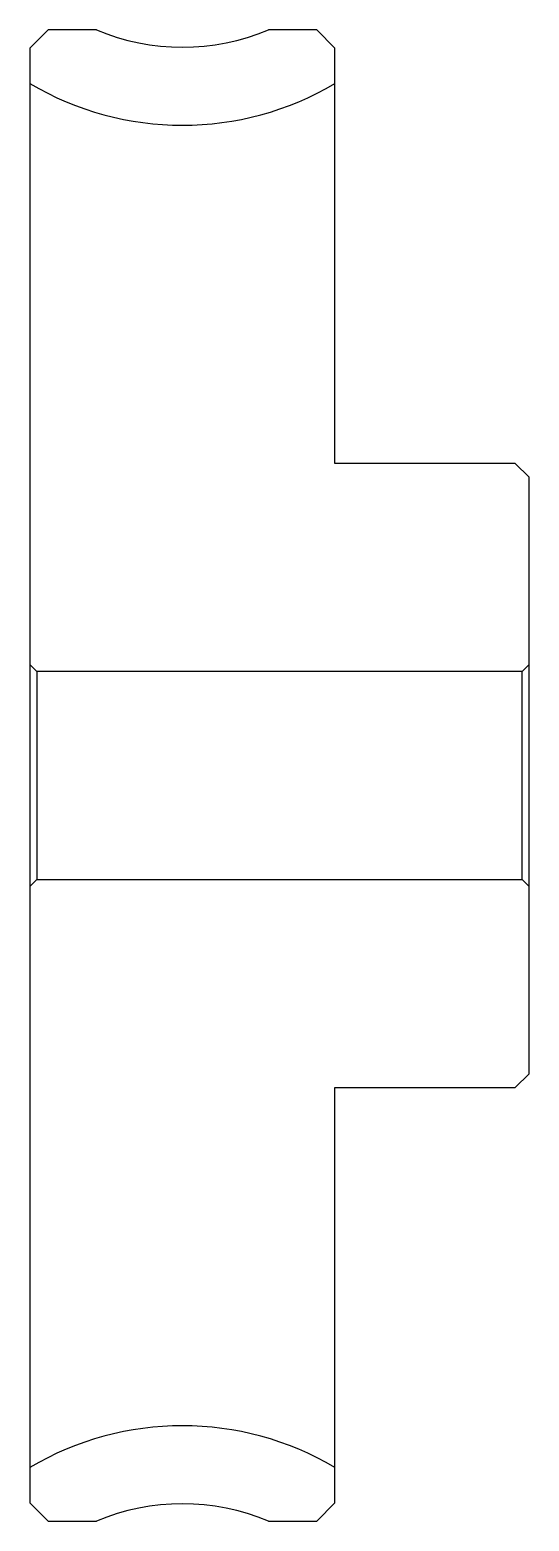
# Model space of a CAD drawing. Header units: metres. Extents: x 93 to 318, y 54 to 243.
# Drawn here: x 93.2 to 129.2, y 54.4 to 161.9 of the extents above; entities outside this region: 2.
import ezdxf

# ---------------------------------------------------------------- set-up
doc = ezdxf.new("R2010")
doc.units = ezdxf.units.M

msp = doc.modelspace()

# ---------------------------------------------------------------- linework, layer by layer
at = {"color": 4}
for p, q in [((129.219513, 116.155487), (128.719513, 115.655487)), ((93.219513, 100.155487), (93.719513, 100.655487)), ((129.219513, 100.155487), (128.719513, 100.655487))]:
    msp.add_line(p, q, dxfattribs=at)
for points in [[(98.019714, 161.905487), (94.530487, 161.905487), (93.219513, 160.594513), (93.219513, 100.155487)], [(115.219513, 130.655487), (115.219513, 160.594513), (113.908539, 161.905487), (110.419312, 161.905487)], [(115.219513, 85.655487), (128.219513, 85.655487), (129.219513, 86.655487), (129.219513, 129.655487), (128.219513, 130.655487), (115.219513, 130.655487)], [(93.219513, 116.155487), (93.719513, 115.655487), (93.719513, 100.655487), (128.719513, 100.655487), (128.719513, 115.655487), (93.719513, 115.655487)], [(93.219513, 100.155487), (93.219513, 55.716461), (94.530487, 54.405487), (98.019714, 54.405487)], [(110.419312, 54.405487), (113.908539, 54.405487), (115.219513, 55.716461), (115.219513, 85.655487)]]:
    msp.add_lwpolyline(points, dxfattribs=at)
at = {"color": 7}
for centre, start, end in [((306.407776, 238.888702), 10, 180), ((313.960449, 240.220459), 180, 10)]:
    msp.add_arc(centre, 3.834604, start, end, dxfattribs=at)
at = {"color": 4}
for centre, radius, start, end in [((104.219513, 176.655487), 16, 247.20175188, 292.79824812), ((104.219513, 176.655487), 21.625, 239.42468485, 300.57531515), ((104.219513, 39.655487), 21.625, 59.42468485, 120.57531515), ((104.219513, 39.655487), 16, 67.20175188, 112.79824812)]:
    msp.add_arc(centre, radius, start, end, dxfattribs=at)

doc.saveas('drawing.dxf')
